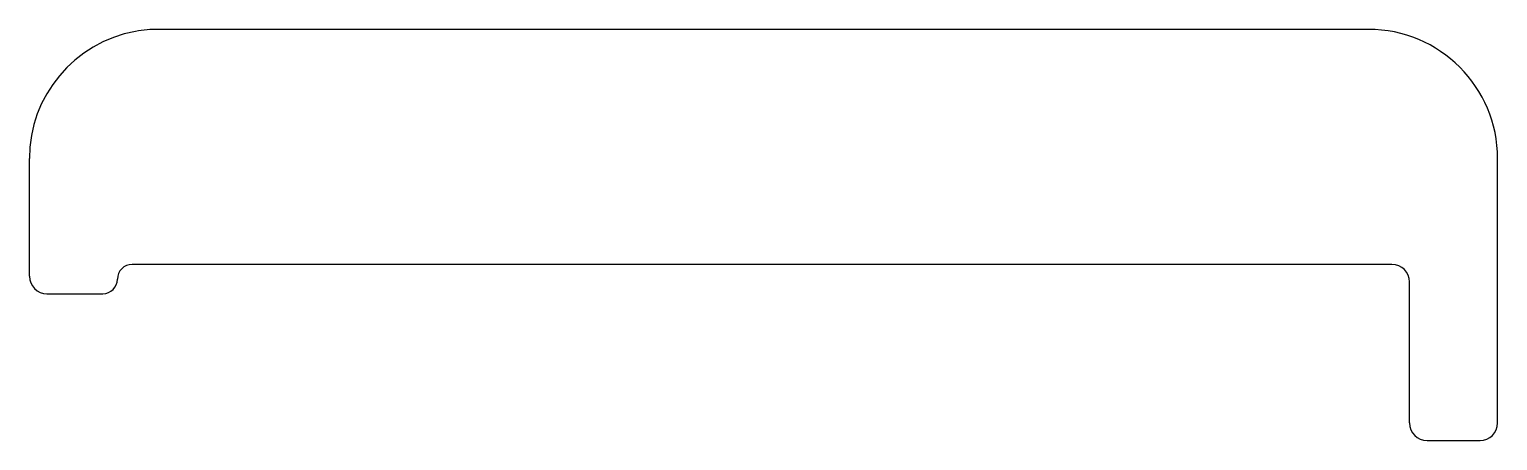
# Model space of a CAD drawing. Extents: x 985.6 to 1010.6, y 648.9 to 655.9.
import ezdxf

# ---------------------------------------------------------------- set-up
doc = ezdxf.new("R2010")
doc.units = 0
doc.layers.get('0').update_dxf_attribs({"linetype": 'CONTINUOUS'})

msp = doc.modelspace()

# ---------------------------------------------------------------- linework, layer by layer
at = {"color": 7}
for p, q in [((1008.387, 655.937), (987.787, 655.937)), ((985.587, 651.737), (985.587, 653.737)), ((1010.587, 649.237), (1010.587, 653.737)), ((1008.787, 651.937), (987.337, 651.937)), ((987.087, 651.687), (987.087, 651.687)), ((1009.087, 649.237), (1009.087, 651.637)), ((985.887, 651.437), (986.837, 651.437)), ((1009.387, 648.937), (1010.287, 648.937))]:
    msp.add_line(p, q, dxfattribs=at)
for centre, radius, start, end in [((987.787, 653.737), 2.2, 100.2308, 180), ((987.787, 653.737), 2.2, 90, 100.2308), ((1008.387, 653.737), 2.2, 0, 90), ((987.337, 651.687), 0.25, 90, 180), ((1008.787, 651.637), 0.3, 360, 90), ((985.887, 651.737), 0.3, 180, 270), ((986.837, 651.687), 0.25, 270, 0), ((1009.387, 649.237), 0.3, 180, 270), ((1010.287, 649.237), 0.3, 270, 0)]:
    msp.add_arc(centre, radius, start, end, dxfattribs=at)

doc.saveas('drawing.dxf')
